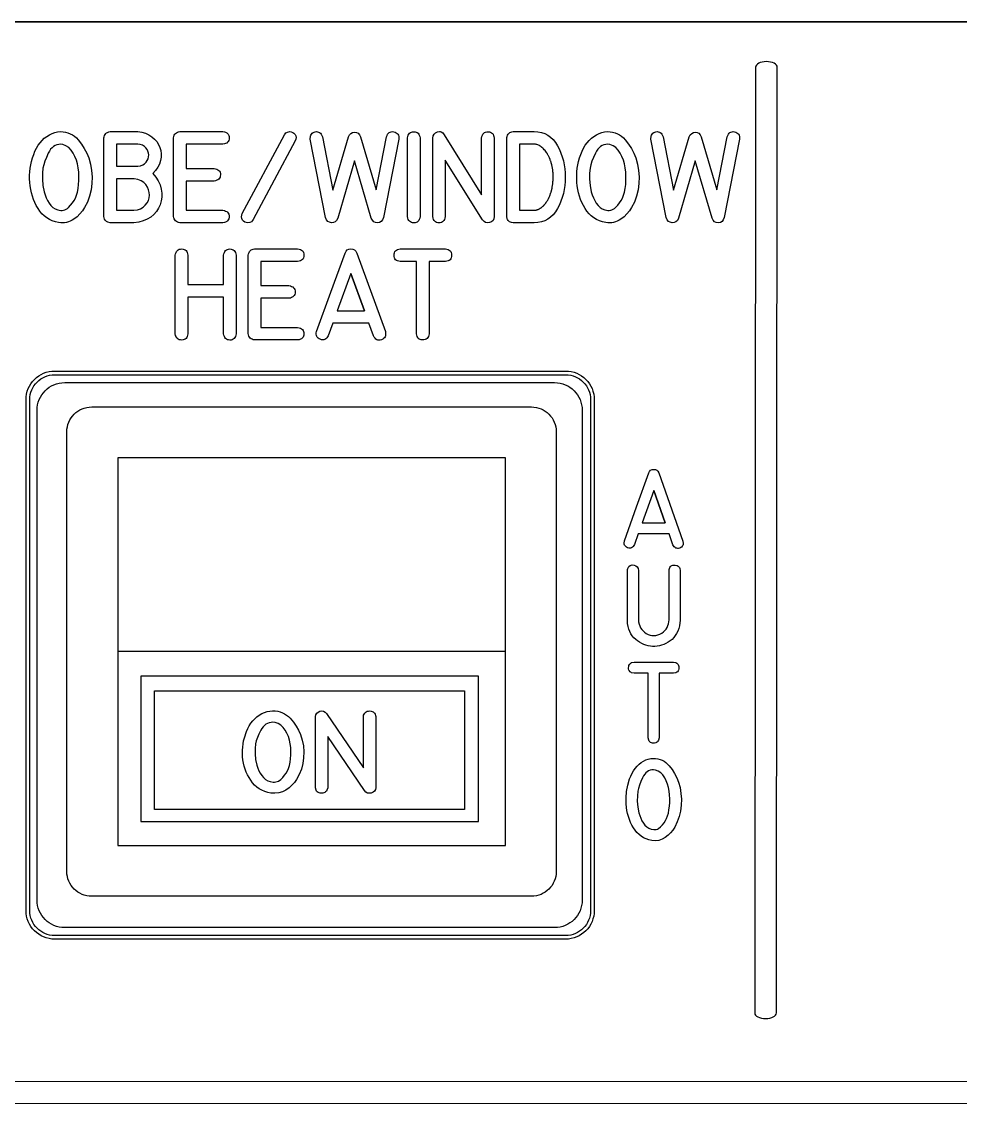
# Model space of a CAD drawing. Extents: x 361 to 684, y 82 to 686.
# Drawn here: x 510.69 to 549.42, y 168.31 to 213.53 of the extents above; entities that cross this region are included whole.
import ezdxf

# ---------------------------------------------------------------- set-up
doc = ezdxf.new("R2010")
doc.units = 0
for name, color, linetype in [('_BACKPANEL', 5, 'CONTINUOUS'), ('_ENGRAVING', 105, 'CONTINUOUS'), ('_LABELS', 30, 'CONTINUOUS'), ('_TOPLAYER', 1, 'CONTINUOUS')]:
    doc.layers.add(name, color=color, linetype=linetype)

msp = doc.modelspace()

# ---------------------------------------------------------------- linework, layer by layer
at = {"layer": '_BACKPANEL'}
for points in [[(683.772, 213.525), (683.772, 208.819), (683.772, 199.406), (683.772, 189.994), (683.772, 91.163), (683.772, 81.75), (361.5, 81.75), (361.5, 91.163), (361.5, 189.994), (361.5, 199.406), (361.5, 208.819), (361.5, 213.525)], [(512.041, 198.959), (533.137, 198.959), (533.242, 198.954), (533.344, 198.938), (533.443, 198.913), (533.537, 198.879), (533.627, 198.836), (533.712, 198.784), (533.791, 198.725), (533.864, 198.659), (533.93, 198.586), (533.989, 198.507), (534.04, 198.422), (534.083, 198.332), (534.118, 198.238), (534.143, 198.139), (534.159, 198.037), (534.164, 197.932), (534.164, 176.837), (534.159, 176.731), (534.143, 176.629), (534.118, 176.531), (534.083, 176.436), (534.04, 176.346), (533.989, 176.261), (533.93, 176.182), (533.864, 176.11), (533.791, 176.043), (533.712, 175.984), (533.627, 175.933), (533.537, 175.89), (533.443, 175.855), (533.344, 175.83), (533.242, 175.815), (533.137, 175.809), (512.041, 175.809), (511.936, 175.815), (511.833, 175.83), (511.735, 175.855), (511.64, 175.89), (511.551, 175.933), (511.466, 175.984), (511.387, 176.043), (511.314, 176.11), (511.248, 176.182), (511.189, 176.261), (511.137, 176.346), (511.094, 176.436), (511.06, 176.531), (511.035, 176.629), (511.019, 176.731), (511.014, 176.837), (511.014, 197.932), (511.019, 198.037), (511.035, 198.139), (511.06, 198.238), (511.094, 198.332), (511.137, 198.422), (511.189, 198.507), (511.248, 198.586), (511.314, 198.659), (511.387, 198.725), (511.466, 198.784), (511.551, 198.836), (511.64, 198.879), (511.735, 198.913), (511.833, 198.938), (511.936, 198.954)]]:
    msp.add_lwpolyline(points, close=True, dxfattribs=at)
at = {"layer": '_ENGRAVING'}
for points in [[(541.421, 211.884), (541.33, 211.88), (541.246, 211.866), (541.17, 211.845), (541.103, 211.817), (541.048, 211.783), (541.007, 211.744), (540.981, 211.701), (540.972, 211.655), (540.972, 211.655), (540.939, 172.614), (540.939, 172.613), (540.948, 172.567), (540.974, 172.524), (541.015, 172.485), (541.07, 172.451), (541.137, 172.423), (541.213, 172.402), (541.298, 172.389), (541.389, 172.384), (541.39, 172.384), (541.48, 172.389), (541.564, 172.402), (541.641, 172.423), (541.707, 172.451), (541.762, 172.485), (541.803, 172.524), (541.83, 172.567), (541.839, 172.613), (541.87, 211.655), (541.87, 211.655), (541.861, 211.701), (541.835, 211.744), (541.793, 211.783), (541.739, 211.817), (541.672, 211.845), (541.596, 211.866), (541.511, 211.88), (541.421, 211.884)], [(513.45, 207.913), (513.521, 207.656), (513.567, 207.394), (513.585, 207.128), (513.578, 206.857), (513.544, 206.589), (513.482, 206.333), (513.393, 206.089), (513.278, 205.857), (513.188, 205.722), (513.084, 205.598), (512.965, 205.484), (512.831, 205.38), (512.76, 205.335), (512.686, 205.298), (512.611, 205.268), (512.534, 205.247), (512.455, 205.234), (512.374, 205.229), (512.291, 205.232), (512.207, 205.242), (512.072, 205.273), (511.945, 205.315), (511.826, 205.369), (511.716, 205.436), (511.613, 205.515), (511.519, 205.605), (511.433, 205.708), (511.355, 205.823), (511.285, 205.945), (511.223, 206.071), (511.168, 206.2), (511.122, 206.333), (511.084, 206.469), (511.053, 206.609), (511.031, 206.752), (511.016, 206.898), (511.009, 207.045), (511.01, 207.192), (511.018, 207.338), (511.034, 207.483), (511.058, 207.626), (511.09, 207.769), (511.129, 207.911), (511.176, 208.052), (511.23, 208.188), (511.292, 208.314), (511.362, 208.431), (511.439, 208.537), (511.524, 208.635), (511.616, 208.723), (511.716, 208.801), (511.823, 208.869), (511.933, 208.924), (512.045, 208.963), (512.159, 208.986), (512.277, 208.994), (512.387, 208.989), (512.492, 208.973), (512.592, 208.946), (512.687, 208.909), (512.777, 208.861), (512.861, 208.803), (512.941, 208.733), (513.015, 208.654), (513.15, 208.48), (513.267, 208.298), (513.367, 208.109)], [(515.472, 208.994), (515.64, 208.97), (515.793, 208.927), (515.933, 208.864), (516.059, 208.783), (516.169, 208.688), (516.26, 208.583), (516.334, 208.469), (516.389, 208.345), (516.425, 208.215), (516.441, 208.081), (516.437, 207.942), (516.413, 207.8), (516.368, 207.658), (516.299, 207.522), (516.206, 207.392), (516.089, 207.268), (516.217, 207.116), (516.319, 206.958), (516.394, 206.795), (516.442, 206.625), (516.465, 206.455), (516.466, 206.291), (516.444, 206.133), (516.399, 205.98), (516.332, 205.835), (516.244, 205.702), (516.136, 205.58), (516.007, 205.47), (515.859, 205.377), (515.694, 205.306), (515.512, 205.258), (515.314, 205.233), (515.309, 205.233), (514.332, 205.233), (514.231, 205.261), (514.189, 205.284), (514.154, 205.312), (514.124, 205.347), (514.1, 205.388), (514.071, 205.488), (514.071, 208.734), (514.082, 208.787), (514.099, 208.835), (514.122, 208.877), (514.152, 208.913), (514.187, 208.942), (514.229, 208.966), (514.277, 208.983), (514.332, 208.994)], [(518.987, 208.482), (517.465, 208.482), (517.465, 207.477), (518.626, 207.477), (518.687, 207.465), (518.74, 207.446), (518.784, 207.422), (518.821, 207.393), (518.849, 207.357), (518.87, 207.316), (518.882, 207.268), (518.885, 207.216), (518.881, 207.163), (518.869, 207.116), (518.848, 207.074), (518.82, 207.039), (518.783, 207.009), (518.739, 206.986), (518.686, 206.968), (518.626, 206.956), (517.465, 206.956), (517.465, 205.749), (518.987, 205.749), (519.048, 205.737), (519.101, 205.718), (519.145, 205.695), (519.182, 205.665), (519.21, 205.63), (519.23, 205.589), (519.242, 205.542), (519.246, 205.49), (519.242, 205.438), (519.23, 205.391), (519.21, 205.351), (519.182, 205.316), (519.145, 205.286), (519.101, 205.263), (519.048, 205.245), (518.987, 205.233), (517.21, 205.233), (517.155, 205.244), (517.107, 205.26), (517.065, 205.283), (517.03, 205.313), (517, 205.349), (516.977, 205.391), (516.96, 205.439), (516.949, 205.494), (516.949, 208.737), (516.96, 208.794), (516.978, 208.844), (517.002, 208.887), (517.031, 208.923), (517.067, 208.951), (517.109, 208.973), (517.156, 208.987), (517.21, 208.994), (518.987, 208.994), (519.048, 208.986), (519.101, 208.971), (519.145, 208.949), (519.181, 208.92), (519.21, 208.884), (519.23, 208.842), (519.242, 208.792), (519.245, 208.736), (519.241, 208.68), (519.229, 208.631), (519.209, 208.589), (519.18, 208.554), (519.144, 208.525), (519.1, 208.504), (519.048, 208.489)], [(521.525, 208.86), (521.554, 208.905), (521.586, 208.939), (521.621, 208.963), (521.659, 208.977), (521.746, 208.994), (521.809, 208.987), (521.867, 208.966), (521.918, 208.93), (521.964, 208.88), (521.997, 208.821), (522.01, 208.756), (522.002, 208.687), (521.974, 208.612), (520.24, 205.365), (520.209, 205.322), (520.161, 205.278), (520.095, 205.244), (520.01, 205.233), (519.948, 205.24), (519.892, 205.262), (519.842, 205.297), (519.8, 205.347), (519.77, 205.407), (519.757, 205.472), (519.762, 205.544), (519.784, 205.621)], [(524.668, 208.785), (525.311, 206.588), (525.74, 208.785), (525.762, 208.842), (525.788, 208.891), (525.819, 208.93), (525.854, 208.959), (525.895, 208.98), (525.939, 208.992), (525.989, 208.994), (526.042, 208.987), (526.095, 208.972), (526.14, 208.951), (526.177, 208.923), (526.207, 208.889), (526.229, 208.848), (526.243, 208.801), (526.25, 208.748), (526.249, 208.688), (525.614, 205.444), (525.577, 205.355), (525.524, 205.29), (525.457, 205.249), (525.374, 205.233), (525.29, 205.242), (525.218, 205.276), (525.159, 205.335), (525.112, 205.419), (524.418, 207.788), (523.729, 205.419), (523.681, 205.333), (523.622, 205.273), (523.552, 205.24), (523.47, 205.233), (523.39, 205.251), (523.322, 205.292), (523.267, 205.357), (523.224, 205.444), (522.589, 208.688), (522.602, 208.805), (522.618, 208.853), (522.641, 208.894), (522.671, 208.929), (522.707, 208.956), (522.749, 208.976), (522.798, 208.99), (522.849, 208.995), (522.896, 208.992), (522.939, 208.979), (522.979, 208.958), (523.015, 208.928), (523.048, 208.889), (523.103, 208.785), (523.527, 206.585), (524.17, 208.785), (524.215, 208.865), (524.273, 208.923), (524.342, 208.958), (524.423, 208.972), (524.503, 208.963), (524.571, 208.928), (524.626, 208.869)], [(527.127, 205.486), (527.114, 205.426), (527.095, 205.373), (527.071, 205.329), (527.041, 205.293), (527.006, 205.264), (526.965, 205.244), (526.918, 205.232), (526.865, 205.228), (526.813, 205.233), (526.766, 205.245), (526.725, 205.265), (526.69, 205.293), (526.66, 205.33), (526.636, 205.374), (526.618, 205.426), (526.605, 205.486), (526.605, 208.734), (526.618, 208.794), (526.636, 208.847), (526.66, 208.891), (526.69, 208.928), (526.725, 208.956), (526.766, 208.977), (526.813, 208.989), (526.865, 208.993), (526.918, 208.99), (526.965, 208.977), (527.006, 208.957), (527.041, 208.929), (527.071, 208.892), (527.095, 208.848), (527.114, 208.795), (527.127, 208.734)], [(530.185, 205.486), (530.173, 205.399), (530.138, 205.329), (530.08, 205.276), (529.998, 205.241), (529.91, 205.229), (529.833, 205.242), (529.766, 205.283), (529.709, 205.351), (528.166, 207.824), (528.166, 205.486), (528.154, 205.426), (528.135, 205.374), (528.111, 205.33), (528.081, 205.294), (528.046, 205.266), (528.005, 205.245), (527.959, 205.233), (527.907, 205.229), (527.854, 205.233), (527.808, 205.245), (527.767, 205.266), (527.732, 205.294), (527.703, 205.33), (527.679, 205.374), (527.661, 205.426), (527.649, 205.486), (527.649, 208.73), (527.671, 208.817), (527.711, 208.888), (527.769, 208.943), (527.844, 208.981), (527.925, 208.997), (527.962, 208.994), (527.998, 208.983), (528.065, 208.94), (528.124, 208.868), (529.667, 206.39), (529.667, 208.73), (529.679, 208.791), (529.697, 208.845), (529.721, 208.889), (529.751, 208.926), (529.788, 208.954), (529.83, 208.974), (529.879, 208.986), (529.934, 208.99), (529.989, 208.985), (530.037, 208.972), (530.078, 208.952), (530.113, 208.923), (530.141, 208.887), (530.162, 208.842), (530.177, 208.79), (530.185, 208.73)], [(530.969, 208.994), (531.834, 208.994), (531.99, 208.985), (532.136, 208.958), (532.272, 208.912), (532.398, 208.847), (532.514, 208.765), (532.619, 208.664), (532.715, 208.544), (532.8, 208.407), (532.875, 208.258), (532.941, 208.105), (532.996, 207.949), (533.041, 207.79), (533.076, 207.626), (533.101, 207.459), (533.116, 207.288), (533.121, 207.114), (533.116, 206.939), (533.101, 206.768), (533.076, 206.601), (533.041, 206.438), (532.996, 206.278), (532.94, 206.122), (532.875, 205.969), (532.799, 205.821), (532.714, 205.683), (532.618, 205.564), (532.512, 205.463), (532.397, 205.38), (532.271, 205.316), (532.135, 205.27), (531.99, 205.242), (531.834, 205.233), (530.969, 205.233), (530.973, 205.233), (530.969, 205.233), (530.903, 205.244), (530.819, 205.277), (530.787, 205.301), (530.76, 205.329), (530.739, 205.363), (530.725, 205.402), (530.714, 205.494), (530.712, 205.494), (530.714, 208.737), (530.712, 208.752), (530.719, 208.8), (530.735, 208.845), (530.759, 208.886), (530.792, 208.924), (530.831, 208.955), (530.874, 208.977), (530.92, 208.99), (530.971, 208.994)], [(536.032, 207.913), (536.104, 207.656), (536.149, 207.394), (536.168, 207.128), (536.16, 206.857), (536.126, 206.589), (536.064, 206.333), (535.976, 206.089), (535.86, 205.857), (535.771, 205.722), (535.666, 205.598), (535.547, 205.484), (535.413, 205.38), (535.342, 205.335), (535.268, 205.298), (535.193, 205.268), (535.116, 205.247), (535.037, 205.234), (534.956, 205.229), (534.873, 205.232), (534.789, 205.242), (534.654, 205.273), (534.527, 205.315), (534.408, 205.369), (534.298, 205.436), (534.195, 205.515), (534.101, 205.605), (534.015, 205.708), (533.937, 205.823), (533.867, 205.945), (533.805, 206.071), (533.751, 206.2), (533.704, 206.333), (533.666, 206.469), (533.635, 206.609), (533.613, 206.752), (533.598, 206.898), (533.591, 207.045), (533.592, 207.192), (533.6, 207.338), (533.616, 207.483), (533.64, 207.626), (533.672, 207.769), (533.711, 207.911), (533.758, 208.052), (533.812, 208.188), (533.874, 208.314), (533.944, 208.431), (534.021, 208.537), (534.106, 208.635), (534.198, 208.723), (534.298, 208.801), (534.405, 208.869), (534.515, 208.924), (534.627, 208.963), (534.742, 208.986), (534.859, 208.994), (534.969, 208.989), (535.074, 208.973), (535.174, 208.946), (535.269, 208.909), (535.359, 208.861), (535.444, 208.803), (535.523, 208.733), (535.597, 208.654), (535.732, 208.48), (535.849, 208.298), (535.949, 208.109)], [(538.732, 208.785), (539.375, 206.588), (539.805, 208.785), (539.826, 208.842), (539.852, 208.891), (539.883, 208.93), (539.919, 208.959), (539.959, 208.98), (540.003, 208.992), (540.053, 208.994), (540.107, 208.987), (540.159, 208.972), (540.204, 208.951), (540.241, 208.923), (540.271, 208.889), (540.293, 208.848), (540.307, 208.801), (540.314, 208.748), (540.313, 208.688), (539.678, 205.444), (539.641, 205.355), (539.589, 205.29), (539.521, 205.249), (539.438, 205.233), (539.354, 205.242), (539.282, 205.276), (539.223, 205.335), (539.177, 205.419), (538.482, 207.788), (537.794, 205.419), (537.746, 205.333), (537.687, 205.273), (537.616, 205.24), (537.535, 205.233), (537.454, 205.251), (537.386, 205.292), (537.331, 205.357), (537.289, 205.444), (536.653, 208.688), (536.666, 208.805), (536.683, 208.853), (536.705, 208.894), (536.735, 208.929), (536.771, 208.956), (536.813, 208.976), (536.862, 208.99), (536.913, 208.995), (536.96, 208.992), (537.003, 208.979), (537.043, 208.958), (537.08, 208.928), (537.112, 208.889), (537.167, 208.785), (537.592, 206.585), (538.234, 208.785), (538.28, 208.865), (538.337, 208.923), (538.406, 208.958), (538.487, 208.972), (538.567, 208.963), (538.635, 208.928), (538.69, 208.869)], [(512.291, 208.473), (512.209, 208.467), (512.133, 208.45), (512.061, 208.422), (511.994, 208.382), (511.933, 208.331), (511.877, 208.268), (511.826, 208.194), (511.78, 208.109), (511.701, 207.934), (511.638, 207.772), (511.591, 207.624), (511.56, 207.488), (511.536, 207.281), (511.535, 207.035), (511.559, 206.77), (511.612, 206.509), (511.65, 206.382), (511.697, 206.262), (511.752, 206.148), (511.816, 206.04), (511.889, 205.945), (511.973, 205.867), (512.067, 205.807), (512.172, 205.764), (512.235, 205.748), (512.296, 205.74), (512.355, 205.74), (512.411, 205.749), (512.466, 205.766), (512.518, 205.791), (512.568, 205.824), (512.615, 205.866), (512.703, 205.959), (512.779, 206.054), (512.844, 206.153), (512.897, 206.254), (512.942, 206.368), (512.979, 206.498), (513.009, 206.645), (513.031, 206.809), (513.043, 206.98), (513.044, 207.152), (513.035, 207.323), (513.014, 207.495), (512.982, 207.662), (512.937, 207.82), (512.879, 207.97), (512.809, 208.112), (512.725, 208.237), (512.625, 208.337), (512.508, 208.412), (512.376, 208.462)], [(515.472, 208.473), (514.591, 208.473), (514.591, 207.567), (515.478, 207.567), (515.584, 207.587), (515.676, 207.62), (515.754, 207.669), (515.817, 207.732), (515.865, 207.803), (515.899, 207.877), (515.919, 207.954), (515.925, 208.033), (515.917, 208.111), (515.894, 208.187), (515.858, 208.258), (515.808, 208.327), (515.745, 208.386), (515.667, 208.43), (515.577, 208.459)], [(531.834, 205.751), (531.841, 205.751), (531.851, 205.751), (531.857, 205.752), (531.865, 205.753), (531.873, 205.754), (531.884, 205.755), (531.891, 205.756), (531.9, 205.756), (531.907, 205.757), (531.917, 205.758), (531.931, 205.762), (531.939, 205.765), (531.948, 205.769), (531.956, 205.77), (531.966, 205.773), (531.974, 205.775), (531.983, 205.778), (531.999, 205.786), (532.018, 205.793), (532.025, 205.796), (532.034, 205.801), (532.049, 205.81), (532.067, 205.819), (532.075, 205.823), (532.084, 205.83), (532.1, 205.841), (532.109, 205.846), (532.119, 205.852), (532.126, 205.857), (532.135, 205.865), (532.143, 205.869), (532.152, 205.876), (532.17, 205.891), (532.185, 205.905), (532.192, 205.913), (532.201, 205.922), (532.209, 205.929), (532.218, 205.938), (532.234, 205.953), (532.242, 205.96), (532.251, 205.969), (532.258, 205.978), (532.267, 205.988), (532.282, 206.006), (532.299, 206.026), (532.313, 206.047), (532.321, 206.057), (532.33, 206.067), (532.336, 206.078), (532.345, 206.089), (532.351, 206.101), (532.359, 206.113), (532.374, 206.135), (532.38, 206.147), (532.389, 206.159), (532.395, 206.171), (532.403, 206.183), (532.414, 206.206), (532.421, 206.219), (532.429, 206.234), (532.435, 206.246), (532.444, 206.26), (532.448, 206.273), (532.455, 206.287), (532.468, 206.315), (532.48, 206.344), (532.485, 206.358), (532.491, 206.374), (532.496, 206.388), (532.502, 206.405), (532.512, 206.434), (532.516, 206.449), (532.523, 206.465), (532.532, 206.497), (532.543, 206.528), (532.546, 206.543), (532.55, 206.561), (532.554, 206.576), (532.559, 206.594), (532.562, 206.608), (532.567, 206.625), (532.572, 206.66), (532.575, 206.676), (532.58, 206.693), (532.581, 206.709), (532.585, 206.726), (532.591, 206.761), (532.593, 206.778), (532.598, 206.796), (532.602, 206.831), (532.603, 206.846), (532.605, 206.866), (532.609, 206.901), (532.611, 206.936), (532.613, 206.972), (532.615, 207.007), (532.615, 207.025), (532.618, 207.044), (532.619, 207.059), (532.62, 207.079), (532.62, 207.095), (532.62, 207.114), (532.62, 207.131), (532.62, 207.149), (532.619, 207.166), (532.618, 207.185), (532.618, 207.202), (532.618, 207.22), (532.615, 207.257), (532.613, 207.29), (532.609, 207.329), (532.607, 207.362), (532.604, 207.396), (532.601, 207.413), (532.6, 207.431), (532.592, 207.466), (532.589, 207.482), (532.587, 207.499), (532.581, 207.534), (532.576, 207.569), (532.567, 207.602), (532.561, 207.633), (532.556, 207.649), (532.552, 207.666), (532.547, 207.682), (532.543, 207.7), (532.534, 207.731), (532.525, 207.762), (532.518, 207.776), (532.514, 207.791), (532.502, 207.823), (532.491, 207.852), (532.485, 207.866), (532.48, 207.881), (532.473, 207.894), (532.468, 207.909), (532.455, 207.936), (532.444, 207.962), (532.431, 207.99), (532.424, 208.002), (532.418, 208.014), (532.403, 208.039), (532.389, 208.063), (532.38, 208.075), (532.374, 208.087), (532.359, 208.109), (532.352, 208.12), (532.346, 208.131), (532.315, 208.173), (532.286, 208.214), (532.253, 208.25), (532.22, 208.285), (532.188, 208.317), (532.154, 208.344), (532.119, 208.372), (532.084, 208.396), (532.051, 208.416), (532.018, 208.432), (531.983, 208.445), (531.948, 208.458), (531.931, 208.463), (531.917, 208.469), (531.884, 208.475), (531.851, 208.476), (531.841, 208.476), (531.834, 208.476), (531.228, 208.476), (531.228, 205.751)], [(534.873, 208.473), (534.792, 208.467), (534.715, 208.45), (534.643, 208.422), (534.577, 208.382), (534.515, 208.331), (534.459, 208.268), (534.408, 208.194), (534.362, 208.109), (534.283, 207.934), (534.22, 207.772), (534.173, 207.624), (534.143, 207.488), (534.119, 207.281), (534.117, 207.035), (534.141, 206.77), (534.194, 206.509), (534.232, 206.382), (534.279, 206.262), (534.334, 206.148), (534.398, 206.04), (534.471, 205.945), (534.555, 205.867), (534.649, 205.807), (534.754, 205.764), (534.817, 205.748), (534.878, 205.74), (534.937, 205.74), (534.994, 205.749), (535.048, 205.766), (535.1, 205.791), (535.15, 205.824), (535.198, 205.866), (535.285, 205.959), (535.361, 206.054), (535.426, 206.153), (535.48, 206.254), (535.524, 206.368), (535.561, 206.498), (535.591, 206.645), (535.613, 206.809), (535.625, 206.98), (535.626, 207.152), (535.617, 207.323), (535.596, 207.495), (535.564, 207.662), (535.519, 207.82), (535.461, 207.97), (535.391, 208.112), (535.307, 208.237), (535.207, 208.337), (535.09, 208.412), (534.958, 208.462)], [(515.309, 205.753), (515.456, 205.77), (515.584, 205.81), (515.693, 205.871), (515.784, 205.955), (515.856, 206.052), (515.909, 206.154), (515.941, 206.262), (515.954, 206.374), (515.947, 206.488), (515.921, 206.598), (515.874, 206.704), (515.806, 206.807), (515.719, 206.898), (515.61, 206.969), (515.481, 207.02), (515.331, 207.051), (514.591, 207.051), (514.591, 205.753)], [(517.021, 200.647), (517.021, 203.892), (517.034, 203.953), (517.053, 204.007), (517.077, 204.052), (517.108, 204.089), (517.144, 204.117), (517.187, 204.137), (517.235, 204.148), (517.289, 204.151), (517.343, 204.146), (517.391, 204.133), (517.432, 204.113), (517.466, 204.084), (517.494, 204.048), (517.516, 204.004), (517.531, 203.951), (517.539, 203.892), (517.539, 202.679), (519.016, 202.679), (519.016, 203.892), (519.028, 203.952), (519.047, 204.005), (519.071, 204.049), (519.1, 204.086), (519.135, 204.114), (519.177, 204.135), (519.223, 204.147), (519.276, 204.151), (519.328, 204.147), (519.375, 204.135), (519.416, 204.115), (519.452, 204.087), (519.481, 204.05), (519.506, 204.006), (519.524, 203.953), (519.537, 203.892), (519.537, 200.647), (519.524, 200.587), (519.506, 200.534), (519.481, 200.49), (519.452, 200.454), (519.416, 200.425), (519.375, 200.405), (519.328, 200.393), (519.276, 200.39), (519.223, 200.394), (519.177, 200.406), (519.135, 200.426), (519.1, 200.455), (519.071, 200.491), (519.047, 200.535), (519.028, 200.587), (519.016, 200.647), (519.016, 202.158), (517.539, 202.158), (517.539, 200.647), (517.531, 200.588), (517.516, 200.536), (517.494, 200.493), (517.466, 200.457), (517.432, 200.428), (517.391, 200.408), (517.343, 200.395), (517.289, 200.391), (517.235, 200.394), (517.187, 200.405), (517.144, 200.425), (517.108, 200.453), (517.077, 200.489), (517.053, 200.534), (517.034, 200.586)], [(522.073, 203.64), (520.552, 203.64), (520.552, 202.637), (521.712, 202.637), (521.773, 202.624), (521.825, 202.606), (521.87, 202.582), (521.907, 202.552), (521.935, 202.516), (521.955, 202.475), (521.967, 202.428), (521.971, 202.375), (521.967, 202.322), (521.955, 202.275), (521.934, 202.234), (521.906, 202.199), (521.869, 202.169), (521.825, 202.145), (521.772, 202.127), (521.712, 202.115), (520.552, 202.115), (520.552, 200.91), (522.073, 200.91), (522.134, 200.897), (522.186, 200.879), (522.231, 200.855), (522.267, 200.826), (522.295, 200.791), (522.316, 200.75), (522.328, 200.703), (522.332, 200.651), (522.328, 200.599), (522.316, 200.552), (522.295, 200.512), (522.267, 200.477), (522.231, 200.448), (522.186, 200.424), (522.134, 200.406), (522.073, 200.394), (520.297, 200.394), (520.243, 200.405), (520.194, 200.422), (520.153, 200.445), (520.117, 200.474), (520.087, 200.51), (520.064, 200.552), (520.047, 200.6), (520.036, 200.655), (520.036, 203.895), (520.048, 203.952), (520.066, 204.002), (520.089, 204.045), (520.119, 204.081), (520.154, 204.109), (520.196, 204.131), (520.243, 204.145), (520.297, 204.152), (522.073, 204.152), (522.134, 204.144), (522.186, 204.129), (522.231, 204.106), (522.267, 204.078), (522.295, 204.042), (522.315, 204), (522.327, 203.95), (522.331, 203.894), (522.327, 203.838), (522.314, 203.789), (522.294, 203.747), (522.266, 203.712), (522.23, 203.684), (522.185, 203.662), (522.133, 203.648)], [(522.855, 200.748), (523.443, 202.366), (524.033, 203.983), (524.07, 204.057), (524.123, 204.109), (524.191, 204.141), (524.273, 204.152), (524.356, 204.142), (524.424, 204.111), (524.477, 204.058), (524.515, 203.983), (525.692, 200.739), (525.701, 200.677), (525.702, 200.621), (525.695, 200.571), (525.68, 200.526), (525.656, 200.487), (525.623, 200.454), (525.583, 200.427), (525.534, 200.405), (525.482, 200.391), (525.433, 200.387), (525.388, 200.392), (525.345, 200.406), (525.306, 200.43), (525.269, 200.464), (525.236, 200.507), (525.205, 200.559), (525.016, 201.084), (523.521, 201.084), (523.337, 200.572), (523.306, 200.519), (523.272, 200.476), (523.235, 200.443), (523.195, 200.419), (523.152, 200.405), (523.105, 200.4), (523.056, 200.406), (523.003, 200.421), (522.954, 200.443), (522.913, 200.471), (522.881, 200.504), (522.858, 200.543), (522.844, 200.586), (522.839, 200.635), (522.842, 200.689)], [(526.983, 200.651), (526.983, 203.635), (526.31, 203.635), (526.25, 203.643), (526.198, 203.658), (526.154, 203.68), (526.117, 203.709), (526.09, 203.745), (526.07, 203.787), (526.058, 203.837), (526.054, 203.893), (526.058, 203.949), (526.07, 203.998), (526.09, 204.04), (526.118, 204.076), (526.154, 204.105), (526.198, 204.128), (526.25, 204.143), (526.31, 204.152), (528.172, 204.152), (528.232, 204.144), (528.283, 204.128), (528.327, 204.106), (528.363, 204.077), (528.39, 204.041), (528.41, 203.999), (528.422, 203.949), (528.427, 203.893), (528.423, 203.836), (528.411, 203.787), (528.391, 203.744), (528.363, 203.708), (528.328, 203.68), (528.284, 203.658), (528.232, 203.643), (528.172, 203.635), (527.501, 203.635), (527.501, 200.651), (527.487, 200.59), (527.468, 200.537), (527.443, 200.493), (527.412, 200.457), (527.375, 200.429), (527.333, 200.409), (527.284, 200.397), (527.23, 200.394), (527.176, 200.399), (527.129, 200.412), (527.088, 200.432), (527.054, 200.46), (527.027, 200.496), (527.006, 200.54), (526.991, 200.592)], [(524.829, 201.6), (524.271, 203.141), (523.71, 201.6)], [(524.271, 203.141), (524.829, 201.6)], [(512.051, 199.113), (533.127, 199.113), (533.249, 199.106), (533.367, 199.088), (533.481, 199.059), (533.591, 199.019), (533.695, 198.969), (533.793, 198.91), (533.885, 198.841), (533.969, 198.765), (534.046, 198.68), (534.114, 198.589), (534.174, 198.49), (534.224, 198.386), (534.264, 198.277), (534.293, 198.162), (534.311, 198.044), (534.317, 197.922), (534.317, 176.847), (534.311, 176.724), (534.293, 176.606), (534.264, 176.492), (534.224, 176.382), (534.174, 176.278), (534.114, 176.18), (534.046, 176.088), (533.969, 176.004), (533.885, 175.927), (533.793, 175.859), (533.695, 175.799), (533.591, 175.749), (533.481, 175.709), (533.367, 175.68), (533.249, 175.662), (533.127, 175.656), (512.051, 175.656), (511.929, 175.662), (511.811, 175.68), (511.696, 175.709), (511.587, 175.749), (511.483, 175.799), (511.385, 175.859), (511.293, 175.927), (511.208, 176.004), (511.132, 176.088), (511.063, 176.18), (511.004, 176.278), (510.954, 176.382), (510.914, 176.492), (510.885, 176.606), (510.867, 176.724), (510.86, 176.847), (510.86, 197.922), (510.867, 198.044), (510.885, 198.162), (510.914, 198.277), (510.954, 198.386), (511.004, 198.49), (511.063, 198.589), (511.132, 198.68), (511.208, 198.765), (511.293, 198.841), (511.385, 198.91), (511.483, 198.969), (511.587, 199.019), (511.696, 199.059), (511.811, 199.088), (511.929, 199.106)], [(512.459, 198.634), (532.675, 198.634), (532.792, 198.628), (532.906, 198.611), (533.015, 198.583), (533.12, 198.545), (533.22, 198.497), (533.314, 198.44), (533.402, 198.374), (533.483, 198.3), (533.557, 198.219), (533.623, 198.132), (533.68, 198.037), (533.728, 197.938), (533.766, 197.833), (533.794, 197.723), (533.811, 197.609), (533.817, 197.492), (533.817, 177.276), (533.811, 177.159), (533.794, 177.046), (533.766, 176.936), (533.728, 176.831), (533.68, 176.731), (533.623, 176.637), (533.557, 176.549), (533.483, 176.468), (533.402, 176.394), (533.314, 176.329), (533.22, 176.272), (533.12, 176.224), (533.015, 176.185), (532.906, 176.157), (532.792, 176.14), (532.675, 176.134), (512.459, 176.134), (512.342, 176.14), (512.228, 176.157), (512.119, 176.185), (512.014, 176.224), (511.914, 176.272), (511.82, 176.329), (511.732, 176.394), (511.651, 176.468), (511.577, 176.549), (511.512, 176.637), (511.455, 176.731), (511.407, 176.831), (511.368, 176.936), (511.34, 177.046), (511.323, 177.159), (511.317, 177.276), (511.317, 197.492), (511.323, 197.609), (511.34, 197.723), (511.368, 197.833), (511.407, 197.938), (511.455, 198.037), (511.512, 198.132), (511.577, 198.219), (511.651, 198.3), (511.732, 198.374), (511.82, 198.44), (511.914, 198.497), (512.014, 198.545), (512.119, 198.583), (512.228, 198.611), (512.342, 198.628)], [(535.566, 192.102), (536.066, 193.504), (536.568, 194.907), (536.6, 194.97), (536.644, 195.016), (536.702, 195.044), (536.772, 195.053), (536.842, 195.045), (536.9, 195.017), (536.945, 194.972), (536.978, 194.907), (537.978, 192.094), (537.988, 191.992), (537.981, 191.948), (537.968, 191.909), (537.948, 191.876), (537.92, 191.847), (537.886, 191.823), (537.844, 191.804), (537.8, 191.792), (537.759, 191.788), (537.72, 191.793), (537.684, 191.805), (537.65, 191.826), (537.619, 191.855), (537.565, 191.938), (537.404, 192.393), (536.132, 192.393), (535.976, 191.949), (535.921, 191.866), (535.889, 191.837), (535.855, 191.816), (535.818, 191.804), (535.779, 191.8), (535.737, 191.805), (535.692, 191.818), (535.65, 191.838), (535.615, 191.862), (535.588, 191.89), (535.568, 191.924), (535.556, 191.961), (535.552, 192.004)], [(537.245, 192.84), (536.771, 194.177), (536.293, 192.84)], [(536.771, 194.177), (537.245, 192.84)], [(537.858, 188.846), (537.858, 188.813), (537.852, 188.714), (537.83, 188.592), (537.801, 188.479), (537.763, 188.374), (537.716, 188.277), (537.662, 188.188), (537.598, 188.107), (537.527, 188.035), (537.446, 187.971), (537.361, 187.915), (537.275, 187.867), (537.187, 187.827), (537.098, 187.795), (537.007, 187.771), (536.915, 187.755), (536.821, 187.747), (536.726, 187.747), (536.632, 187.755), (536.539, 187.771), (536.449, 187.794), (536.36, 187.826), (536.274, 187.865), (536.189, 187.913), (536.107, 187.968), (536.027, 188.031), (535.952, 188.102), (535.886, 188.181), (535.829, 188.267), (535.782, 188.361), (535.743, 188.462), (535.714, 188.571), (535.693, 188.688), (535.682, 188.813), (535.682, 188.846), (535.682, 190.875), (535.686, 190.922), (535.7, 190.964), (535.745, 191.037), (535.803, 191.084), (535.874, 191.106), (535.957, 191.1), (536.036, 191.073), (536.092, 191.026), (536.126, 190.96), (536.137, 190.875), (536.137, 188.846), (536.148, 188.754), (536.167, 188.668), (536.194, 188.589), (536.231, 188.515), (536.276, 188.447), (536.33, 188.385), (536.393, 188.33), (536.464, 188.28), (536.54, 188.239), (536.617, 188.21), (536.696, 188.194), (536.775, 188.19), (536.855, 188.198), (536.936, 188.219), (537.018, 188.251), (537.101, 188.296), (537.171, 188.345), (537.231, 188.4), (537.281, 188.462), (537.321, 188.53), (537.353, 188.603), (537.377, 188.68), (537.394, 188.761), (537.404, 188.846), (537.404, 190.875), (537.408, 190.919), (537.437, 191.007), (537.459, 191.04), (537.487, 191.066), (537.52, 191.086), (537.559, 191.098), (537.651, 191.102), (537.742, 191.081), (537.777, 191.061), (537.806, 191.035), (537.829, 191.004), (537.845, 190.967), (537.858, 190.875)], [(536.545, 183.975), (536.545, 186.634), (535.957, 186.634), (535.859, 186.655), (535.82, 186.675), (535.789, 186.7), (535.764, 186.732), (535.747, 186.77), (535.736, 186.814), (535.733, 186.864), (535.737, 186.914), (535.747, 186.958), (535.765, 186.996), (535.789, 187.027), (535.821, 187.053), (535.859, 187.073), (535.957, 187.095), (537.585, 187.095), (537.682, 187.074), (537.72, 187.054), (537.751, 187.028), (537.775, 186.996), (537.793, 186.958), (537.803, 186.914), (537.807, 186.864), (537.804, 186.814), (537.793, 186.769), (537.776, 186.731), (537.752, 186.7), (537.72, 186.674), (537.682, 186.655), (537.585, 186.634), (536.998, 186.634), (536.998, 183.975), (536.969, 183.874), (536.947, 183.834), (536.92, 183.802), (536.888, 183.777), (536.851, 183.76), (536.809, 183.749), (536.761, 183.747), (536.714, 183.751), (536.673, 183.762), (536.637, 183.78), (536.607, 183.805), (536.583, 183.838), (536.565, 183.877)], [(537.793, 182.145), (537.856, 181.913), (537.896, 181.676), (537.913, 181.436), (537.906, 181.19), (537.876, 180.948), (537.821, 180.717), (537.742, 180.497), (537.64, 180.287), (537.56, 180.165), (537.468, 180.052), (537.363, 179.949), (537.244, 179.855), (537.115, 179.781), (536.98, 179.735), (536.838, 179.718), (536.69, 179.731), (536.57, 179.758), (536.458, 179.796), (536.352, 179.846), (536.254, 179.906), (536.163, 179.977), (536.08, 180.059), (536.003, 180.152), (535.934, 180.255), (535.872, 180.366), (535.817, 180.48), (535.769, 180.597), (535.728, 180.717), (535.694, 180.84), (535.667, 180.966), (535.634, 181.228), (535.628, 181.494), (535.65, 181.756), (535.699, 182.016), (535.775, 182.271), (535.824, 182.394), (535.879, 182.508), (535.94, 182.613), (536.009, 182.71), (536.084, 182.798), (536.166, 182.878), (536.254, 182.948), (536.349, 183.01), (536.447, 183.06), (536.546, 183.095), (536.648, 183.116), (536.752, 183.123), (536.85, 183.118), (536.943, 183.104), (537.032, 183.08), (537.116, 183.046), (537.195, 183.003), (537.27, 182.95), (537.341, 182.887), (537.407, 182.815), (537.526, 182.658), (537.63, 182.494), (537.719, 182.323)], [(536.765, 182.652), (536.692, 182.647), (536.624, 182.631), (536.561, 182.605), (536.502, 182.569), (536.447, 182.523), (536.397, 182.467), (536.352, 182.4), (536.311, 182.323), (536.241, 182.164), (536.186, 182.018), (536.144, 181.884), (536.117, 181.762), (536.095, 181.574), (536.094, 181.351), (536.115, 181.112), (536.162, 180.876), (536.196, 180.761), (536.238, 180.652), (536.286, 180.549), (536.343, 180.452), (536.408, 180.366), (536.482, 180.295), (536.566, 180.241), (536.659, 180.202), (536.769, 180.181), (536.821, 180.181), (536.871, 180.189), (536.92, 180.204), (536.966, 180.227), (537.052, 180.294), (537.13, 180.378), (537.198, 180.465), (537.255, 180.554), (537.302, 180.646), (537.342, 180.749), (537.375, 180.866), (537.401, 180.999), (537.42, 181.147), (537.431, 181.302), (537.433, 181.457), (537.424, 181.612), (537.406, 181.767), (537.377, 181.918), (537.337, 182.062), (537.286, 182.197), (537.224, 182.325), (537.149, 182.438), (537.061, 182.529), (536.957, 182.596), (536.84, 182.642)]]:
    msp.add_lwpolyline(points, close=True, dxfattribs=at)
msp.add_lwpolyline([(367.183, 168.874), (677.641, 168.889), (677.731, 168.898), (677.816, 168.924), (677.892, 168.966), (677.958, 169.021), (678.013, 169.088), (678.054, 169.164), (678.08, 169.249), (678.089, 169.34), (678.08, 169.43), (678.053, 169.514), (678.012, 169.591), (677.957, 169.657), (677.891, 169.712), (677.815, 169.753), (677.731, 169.78), (677.641, 169.789), (367.181, 169.774)], dxfattribs=at)
at = {"layer": '_LABELS'}
for points in [[(530.646, 179.527), (530.646, 195.529), (514.646, 195.529), (514.646, 179.527)], [(515.598, 186.51), (515.598, 186.368), (515.598, 180.51), (529.544, 180.51), (529.544, 186.51)], [(516.169, 185.912), (528.955, 185.912), (528.955, 181.01), (516.169, 181.01)], [(522.193, 184.105), (522.263, 183.873), (522.308, 183.636), (522.326, 183.396), (522.319, 183.15), (522.285, 182.908), (522.225, 182.677), (522.137, 182.457), (522.024, 182.247), (521.936, 182.125), (521.834, 182.012), (521.717, 181.909), (521.585, 181.816), (521.443, 181.741), (521.293, 181.696), (521.136, 181.679), (520.972, 181.691), (520.839, 181.719), (520.715, 181.757), (520.598, 181.806), (520.489, 181.866), (520.389, 181.937), (520.296, 182.019), (520.211, 182.112), (520.135, 182.216), (520.066, 182.326), (520.005, 182.44), (519.952, 182.557), (519.906, 182.677), (519.869, 182.8), (519.839, 182.926), (519.816, 183.055), (519.802, 183.188), (519.795, 183.321), (519.796, 183.454), (519.804, 183.585), (519.82, 183.716), (519.843, 183.846), (519.874, 183.975), (519.959, 184.231), (520.012, 184.354), (520.073, 184.468), (520.142, 184.573), (520.218, 184.67), (520.301, 184.758), (520.391, 184.837), (520.489, 184.908), (520.595, 184.97), (520.702, 185.019), (520.813, 185.055), (520.925, 185.076), (521.04, 185.083), (521.149, 185.078), (521.252, 185.064), (521.35, 185.039), (521.444, 185.006), (521.532, 184.962), (521.615, 184.91), (521.693, 184.847), (521.766, 184.775), (521.898, 184.617), (522.013, 184.453), (522.112, 184.283)], [(525.294, 181.912), (525.283, 181.833), (525.249, 181.769), (525.191, 181.722), (525.111, 181.69), (525.025, 181.679), (524.949, 181.691), (524.883, 181.728), (524.827, 181.789), (523.312, 184.025), (523.312, 181.912), (523.281, 181.81), (523.257, 181.77), (523.228, 181.738), (523.193, 181.712), (523.153, 181.694), (523.108, 181.683), (523.056, 181.68), (523.005, 181.683), (522.96, 181.694), (522.92, 181.712), (522.885, 181.738), (522.856, 181.77), (522.833, 181.81), (522.803, 181.912), (522.803, 184.844), (522.825, 184.923), (522.865, 184.987), (522.921, 185.036), (522.995, 185.071), (523.074, 185.085), (523.146, 185.073), (523.212, 185.034), (523.27, 184.968), (524.786, 182.729), (524.786, 184.844), (524.797, 184.899), (524.815, 184.947), (524.839, 184.988), (524.868, 185.021), (524.904, 185.047), (524.946, 185.065), (524.994, 185.075), (525.048, 185.079), (525.102, 185.074), (525.149, 185.063), (525.19, 185.044), (525.224, 185.019), (525.251, 184.986), (525.272, 184.946), (525.287, 184.898), (525.294, 184.844)], [(521.055, 184.611), (520.974, 184.606), (520.899, 184.591), (520.829, 184.565), (520.763, 184.529), (520.703, 184.483), (520.648, 184.426), (520.598, 184.36), (520.552, 184.283), (520.475, 184.124), (520.413, 183.978), (520.367, 183.844), (520.337, 183.721), (520.313, 183.534), (520.312, 183.311), (520.335, 183.072), (520.387, 182.836), (520.425, 182.721), (520.471, 182.613), (520.525, 182.51), (520.588, 182.412), (520.66, 182.326), (520.742, 182.256), (520.835, 182.201), (520.938, 182.163), (521.06, 182.141), (521.117, 182.141), (521.173, 182.149), (521.226, 182.164), (521.277, 182.187), (521.373, 182.255), (521.459, 182.339), (521.534, 182.425), (521.598, 182.514), (521.65, 182.606), (521.694, 182.709), (521.731, 182.827), (521.76, 182.959), (521.781, 183.107), (521.793, 183.262), (521.795, 183.417), (521.785, 183.572), (521.765, 183.727), (521.733, 183.878), (521.689, 184.022), (521.632, 184.157), (521.564, 184.285), (521.481, 184.398), (521.382, 184.488), (521.268, 184.556), (521.138, 184.601)]]:
    msp.add_lwpolyline(points, close=True, dxfattribs=at)
msp.add_lwpolyline([(530.646, 187.528), (514.646, 187.528)], dxfattribs=at)
msp.add_lwpolyline([(530.646, 187.528), (514.646, 187.528)], dxfattribs=at)
at = {"layer": '_TOPLAYER'}
msp.add_lwpolyline([(681.465, 213.525), (595.74, 213.525), (541.568, 213.525), (541.309, 213.525), (503.671, 213.525)], dxfattribs=at)
msp.add_lwpolyline([(513.571, 197.628), (531.721, 197.628), (531.826, 197.622), (531.928, 197.607), (532.026, 197.582), (532.121, 197.547), (532.21, 197.504), (532.295, 197.453), (532.374, 197.394), (532.447, 197.328), (532.513, 197.255), (532.572, 197.177), (532.623, 197.092), (532.666, 197.002), (532.7, 196.908), (532.725, 196.81), (532.741, 196.708), (532.746, 196.602), (532.746, 178.453), (532.741, 178.348), (532.725, 178.246), (532.7, 178.148), (532.666, 178.053), (532.623, 177.964), (532.572, 177.879), (532.513, 177.8), (532.447, 177.727), (532.374, 177.661), (532.295, 177.602), (532.21, 177.551), (532.121, 177.508), (532.026, 177.474), (531.928, 177.449), (531.826, 177.433), (531.721, 177.428), (513.571, 177.428), (513.466, 177.433), (513.364, 177.449), (513.266, 177.474), (513.172, 177.508), (513.082, 177.551), (512.997, 177.602), (512.919, 177.661), (512.846, 177.727), (512.78, 177.8), (512.721, 177.879), (512.67, 177.964), (512.626, 178.053), (512.592, 178.148), (512.567, 178.246), (512.551, 178.348), (512.546, 178.453), (512.546, 196.602), (512.551, 196.708), (512.567, 196.81), (512.592, 196.908), (512.626, 197.002), (512.67, 197.092), (512.721, 197.177), (512.78, 197.255), (512.846, 197.328), (512.919, 197.394), (512.997, 197.453), (513.082, 197.504), (513.172, 197.547), (513.266, 197.582), (513.364, 197.607), (513.466, 197.622)], close=True, dxfattribs=at)

doc.saveas('drawing.dxf')
